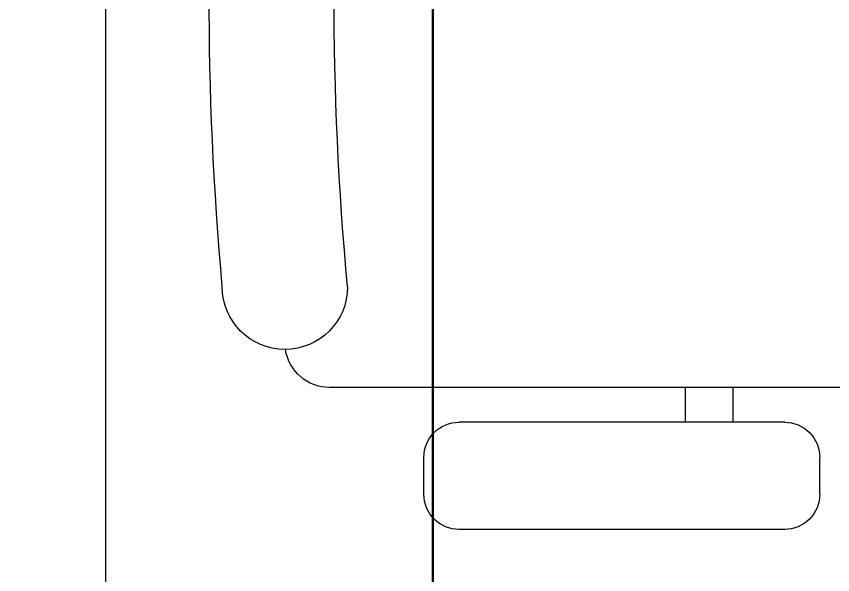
# Model space of a CAD drawing. Header units: metres. Extents: x 75097 to 220762, y -1557923 to -1361206.
# Drawn here: x 191938.3 to 192395.8, y -1456380.1 to -1456067.2 of the extents above; entities that cross this region are included whole.
import ezdxf
from ezdxf import colors
from ezdxf.entities.mleader import LeaderData, LeaderLine
from ezdxf.math import Vec2, Vec3

# ---------------------------------------------------------------- set-up
doc = ezdxf.new("R2010")
doc.units = ezdxf.units.M
doc.layers.get('0').update_dxf_attribs({"lineweight": 0})
for name, color, linetype, lineweight in [('A-100 - Copy$0$Medical Equipment and Furniture', 8, 'Continuous', 0), ('A-100 - Copy$0$Walls', 8, 'Continuous', 0), ('E-LG', 245, 'Continuous', 30)]:
    doc.layers.add(name, color=color, linetype=linetype, lineweight=lineweight)
doc.layers.add('E-POWR', color=7, linetype='Continuous', lineweight=9, true_color=0x4e7e3e)
doc.styles.get("Standard").update_dxf_attribs({"font": 'GOTHIC.TTF'})

# ---------------------------------------------------------------- blocks, each defined once
blk = doc.blocks.new('A-100 - Copy$0$GF21018-P')
for p, q in [((-0.2206958158158443, 0.4756307261486727), (-0.2206958158158443, 0.0674977280054634)), ((-0.2805980196294406, 0.3422072443699342), (-0.2598282612620899, 0.3422072443699342)), ((-0.3002131404457629, 0.322592123553612), (-0.3002131404457629, 0.1400010304266672)), ((-0.2402131404457641, 0.322592123553612), (-0.2402131404457641, 0.1400010304266708)), ((-0.2402131404457641, 0.2937232591883401), (-0.2206958158158443, 0.2937232591883365)), ((-0.2402131404457641, 0.2670847420663591), (-0.2206958158158443, 0.2670847420663591)), ((-0.2805980196294406, 0.1203859096103415), (-0.2598282612620899, 0.120385909610345))]:
    blk.add_line(p, q)
for centre, radius, start, end in [((-0.2805980196294406, 0.322592123553612), 0.0196151208163253, 90, 180.0000000000001), ((-0.2598282612620899, 0.322592123553612), 0.0196151208163253, 359.9999999999999, 90), ((-0.2805980196294406, 0.1400010304266672), 0.0196151208163253, 180.0000000000001, 270.0000000000004), ((-0.2598282612620899, 0.1400010304266708), 0.0196151208163253, 270.0000000000006, 359.9999999999999), ((-0.1642902328567111, 0.0424977280054613), 0.0351139560901341, 90.00000000000004, 270), ((-4.0174444003e-06, 1.846735474002139), 1.776735474005004, 264.6945553321505, 275.3052680112835), ((-0.1956958158158457, 0.0674977280054634), 0.025, 179.9999999999999, 261.4720758531367), ((-3.2405935642e-06, 1.831363171438854), 1.831363171441721, 264.8532206013883, 275.1469821681523)]:
    blk.add_arc(centre, radius, start, end)
blk = doc.blocks.new('A-100 - Copy')
at = {"layer": 'A-100 - Copy$0$Walls'}
blk.add_line((191988.2767416122, -1455197.68981926, -5.890053103030368e-07), (191988.2767416122, -1458787.689803836, -5.890053103030368e-07), dxfattribs=at)
at = {"layer": 'A-100 - Copy$0$Medical Equipment and Furniture', "xscale": -1000, "yscale": 1000, "zscale": 1000, "rotation": 270}
blk.add_blockref('A-100 - Copy$0$GF21018-P', (192046.3304824498, -1456054.453609464, 0.007773258223562785), dxfattribs=at)

msp = doc.modelspace()

# ---------------------------------------------------------------- linework, layer by layer
at = {"layer": 'E-LG', "color": 1, "elevation": -5.890053103030368e-07}
msp.add_lwpolyline([(192171.7049475838, -1455445.888394928), (192171.7049475838, -1459286.658792808), (194877.9069385133, -1459286.658792808), (195054.8485356197, -1459441.694356267), (194872.0384492688, -1459542.438058073), (194872.0384492688, -1468564.898911956), (190871.7907811428, -1468564.898911956), (190781.2729434532, -1468709.573153979), (190749.3157972346, -1468550.094504518), (183890.7483312747, -1468550.094504518), (183890.7483312747, -1464705.617203731), (183797.5506594545, -1464208.909011633), (183700.8454720931, -1464453.374629203), (181239.7939264991, -1464453.374629203), (181208.7574005733, -1464214.39109889)], dxfattribs=at)

# ---------------------------------------------------------------- next in the draw order: block references
msp.add_blockref('A-100 - Copy', (0, 0))

# ---------------------------------------------------------------- next in the draw order: leaders
at = {"layer": 'E-POWR'}
ml = msp.add_multileader_mtext('Standard', dxfattribs=at)
ml.set_content('#Y2\\PTO UPP-04', color=256)
ml.set_leader_properties()
ml.build(insert=Vec2(0, 0))
ml.multileader.update_dxf_attribs({"text_right_attachment_type": 6, "dogleg_length": 200, "arrow_head_size": 200})
ctx = ml.context
ctx.base_point, ctx.char_height, ctx.arrow_head_size, ctx.landing_gap_size, ctx.plane_origin = Vec3(190217.6572175524, -1455749.320116969), 150, 200, 0.09, Vec3(189552.0400050734, -1457911.533049801)
ctx.right_attachment, ctx.text_align_type = 6, 2
notes = []
notes.append((ctx, [(1, (1, 1, 0), (191421.8480945069, -1455852.433645181), (-1, 0), 200, [(0, [(191988.2767420422, -1455445.907679005)], 0, [])])]))
ctx.mtext.insert, ctx.mtext.alignment, ctx.mtext.flow_direction = Vec3(191221.7580945069, -1455672.433645181), 3, 5
for ctx, leaders in notes:
    for number, flags, end, landing, length, lines in leaders:
        leader = LeaderData()
        leader.index, (leader.has_last_leader_line, leader.has_dogleg_vector, leader.attachment_direction) = number, flags
        leader.last_leader_point, leader.dogleg_vector, leader.dogleg_length = Vec3(end), Vec3(landing), length
        for number, points, colour, breaks in lines:
            line = LeaderLine()
            line.index, line.vertices, line.color, line.breaks = number, Vec3.list(points), colors.encode_raw_color(colour), breaks
            leader.lines.append(line)
        ctx.leaders.append(leader)

doc.saveas('drawing.dxf')
